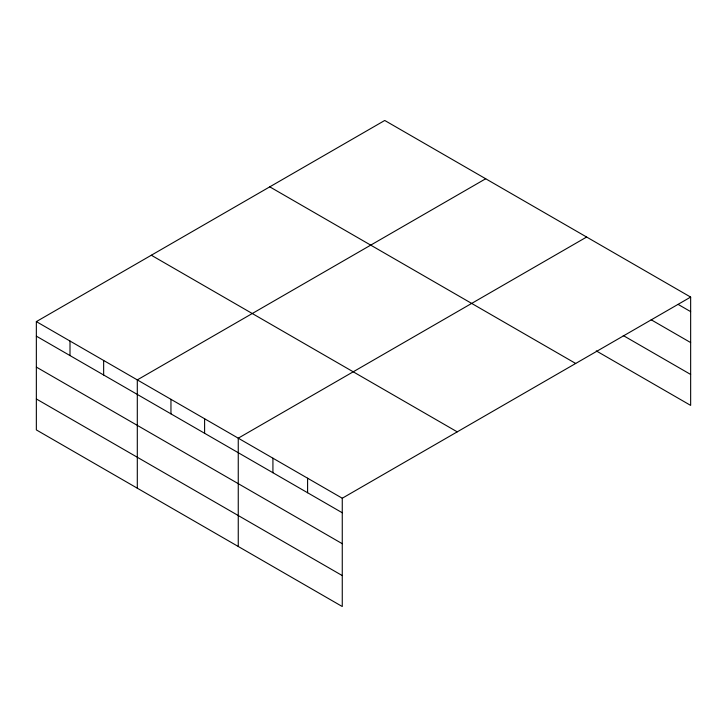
<?xml version="1.0" encoding="UTF-8"?>
<svg xmlns="http://www.w3.org/2000/svg" width="727" height="727" viewBox="0 0 727 727"><rect width="100%" height="100%" fill="white"/><g stroke="black" fill="none" stroke-linecap="round" stroke-linejoin="round"><path stroke-width="1.09" d="M596.267 350.896L690.65 405.393L690.65 297.089L384.737 120.473L36.35 321.607L36.35 429.911L342.263 606.527L342.263 498.231L690.65 297.089M485.691 178.76L137.303 379.894L137.303 488.19M586.634 237.038L238.256 438.181L238.256 546.477M678.127 304.404L690.65 311.629M651.165 319.771L690.65 342.571M623.239 335.529L690.65 374.45M269.772 186.848L575.684 363.464M151.316 255.232L457.228 431.856M36.35 321.607L342.263 498.231M36.35 336.147L342.263 512.762M36.35 367.09L342.263 543.705M36.35 398.969L342.263 575.584M307.594 478.212L307.594 492.752M272.925 458.192L272.925 472.732M204.605 418.752L204.605 433.283M170.954 399.323L170.954 413.863M103.652 360.465L103.652 375.005M70.001 341.036L70.001 355.576"/></g></svg>
